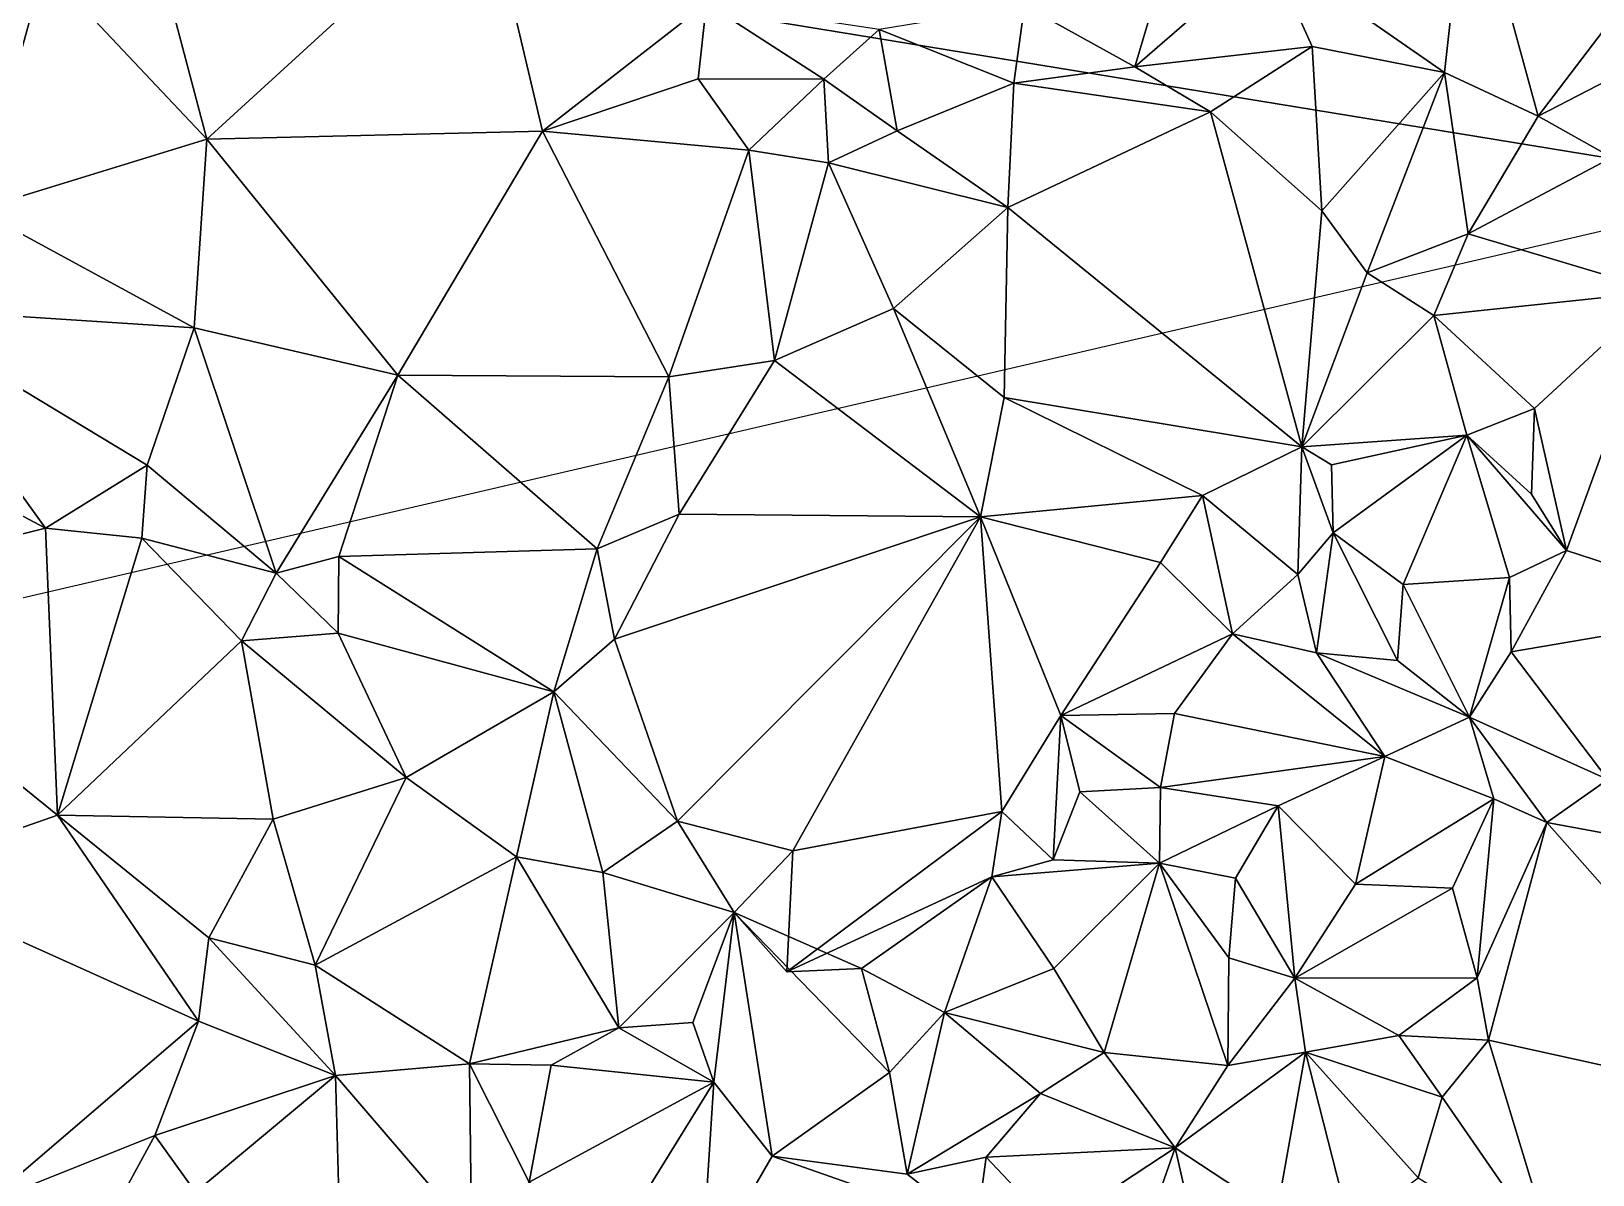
# Model space of a CAD drawing. Header units: metres. Extents: x -113 to 180, y -133 to 86.
# Drawn here: x -62.23 to -55.97, y -92.22 to -87.63 of the extents above; entities that cross this region are included whole.
import ezdxf

# ---------------------------------------------------------------- set-up
doc = ezdxf.new("R2010")
doc.units = ezdxf.units.M
for name, color, linetype, true_color in [('ASFALTO', 7, 'Continuous', 0x4a4b4e), ('EDIFICACION', 7, 'Continuous', 0xd9d4ca), ('TERRENO', 7, 'Continuous', 0x9a9179)]:
    doc.layers.add(name, color=color, linetype=linetype, true_color=true_color)

msp = doc.modelspace()

# ---------------------------------------------------------------- linework, layer by layer
at = {"layer": 'ASFALTO'}
for points in [[(-74.0979, -10.8561, 81.3415), (-53.1404, -66.9089, 80.2157), (-33.6043, -107.7545, 80.5869)], [(-62.5035, -30.9379, 80.492), (-74.0979, -10.8561, 81.3415), (-33.6043, -107.7545, 80.5869)], [(-65.2146, -13.3902, 80.6679), (-63.7816, -19.3873, 80.5999), (-33.6043, -107.7545, 80.5869)], [(-65.2146, -13.3902, 80.6679), (-33.6043, -107.7545, 80.5869), (-44.7201, -63.4721, 79.7034)], [(-63.7816, -19.3873, 80.5999), (-61.1285, -30.5843, 80.3979), (-33.6043, -107.7545, 80.5869)], [(-61.1577, -30.6328, 80.3996), (-62.4595, -30.9562, 80.4889), (-33.6043, -107.7545, 80.5869)], [(-61.154, -30.6316, 80.3994), (-61.1577, -30.6328, 80.3996), (-33.6043, -107.7545, 80.5869)], [(-61.1503, -30.6301, 80.3991), (-61.154, -30.6316, 80.3994), (-33.6043, -107.7545, 80.5869)], [(-61.1469, -30.6283, 80.3989), (-61.1503, -30.6301, 80.3991), (-33.6043, -107.7545, 80.5869)], [(-61.1436, -30.6261, 80.3987), (-61.1469, -30.6283, 80.3989), (-33.6043, -107.7545, 80.5869)], [(-61.1406, -30.6236, 80.3985), (-61.1436, -30.6261, 80.3987), (-33.6043, -107.7545, 80.5869)], [(-61.1378, -30.6209, 80.3984), (-61.1406, -30.6236, 80.3985), (-33.6043, -107.7545, 80.5869)], [(-61.1353, -30.6178, 80.3982), (-61.1378, -30.6209, 80.3984), (-33.6043, -107.7545, 80.5869)], [(-61.1331, -30.6146, 80.3981), (-61.1353, -30.6178, 80.3982), (-33.6043, -107.7545, 80.5869)], [(-61.1312, -30.6111, 80.398), (-61.1331, -30.6146, 80.3981), (-33.6043, -107.7545, 80.5869)], [(-61.1297, -30.6075, 80.3979), (-61.1312, -30.6111, 80.398), (-33.6043, -107.7545, 80.5869)], [(-61.1286, -30.6037, 80.3979), (-61.1297, -30.6075, 80.3979), (-33.6043, -107.7545, 80.5869)], [(-61.1278, -30.5999, 80.3978), (-61.1286, -30.6037, 80.3979), (-33.6043, -107.7545, 80.5869)], [(-61.1285, -30.5843, 80.3979), (-61.1278, -30.5881, 80.3979), (-33.6043, -107.7545, 80.5869)], [(-61.1278, -30.5881, 80.3979), (-61.1274, -30.5921, 80.3978), (-33.6043, -107.7545, 80.5869)], [(-61.1274, -30.596, 80.3978), (-61.1278, -30.5999, 80.3978), (-33.6043, -107.7545, 80.5869)], [(-61.1274, -30.5921, 80.3978), (-61.1274, -30.596, 80.3978), (-33.6043, -107.7545, 80.5869)], [(-62.5013, -30.9412, 80.4919), (-62.5035, -30.9379, 80.492), (-33.6043, -107.7545, 80.5869)], [(-62.4988, -30.9442, 80.4917), (-62.5013, -30.9412, 80.4919), (-33.6043, -107.7545, 80.5869)], [(-62.4961, -30.947, 80.4915), (-62.4988, -30.9442, 80.4917), (-33.6043, -107.7545, 80.5869)], [(-62.493, -30.9495, 80.4913), (-62.4961, -30.947, 80.4915), (-33.6043, -107.7545, 80.5869)], [(-62.4898, -30.9517, 80.491), (-62.493, -30.9495, 80.4913), (-33.6043, -107.7545, 80.5869)], [(-62.4863, -30.9535, 80.4908), (-62.4898, -30.9517, 80.491), (-33.6043, -107.7545, 80.5869)], [(-62.4827, -30.955, 80.4905), (-62.4863, -30.9535, 80.4908), (-33.6043, -107.7545, 80.5869)], [(-62.4789, -30.9562, 80.4902), (-62.4827, -30.955, 80.4905), (-33.6043, -107.7545, 80.5869)], [(-62.4751, -30.9569, 80.49), (-62.4789, -30.9562, 80.4902), (-33.6043, -107.7545, 80.5869)], [(-62.4712, -30.9573, 80.4897), (-62.4751, -30.9569, 80.49), (-33.6043, -107.7545, 80.5869)], [(-62.4673, -30.9573, 80.4894), (-62.4712, -30.9573, 80.4897), (-33.6043, -107.7545, 80.5869)], [(-62.4634, -30.957, 80.4891), (-62.4673, -30.9573, 80.4894), (-33.6043, -107.7545, 80.5869)], [(-62.4595, -30.9562, 80.4889), (-62.4634, -30.957, 80.4891), (-33.6043, -107.7545, 80.5869)], [(-53.1399, -66.9108, 80.2157), (-65.6717, -86.5418, 81.7675), (-55.1858, -88.2589, 81.8466)], [(-65.6717, -86.5418, 81.7675), (-62.8016, -90.0292, 82.0322), (-55.1858, -88.2589, 81.8466)]]:
    msp.add_3dface(points, dxfattribs=at)
at = {"layer": 'EDIFICACION'}
for points in [[(-67.2891, -82.9054, 88.7413), (-73.161, -84.3408, 87.5749), (-59.182, -117.0349, 87.5749)], [(-66.2616, -87.2082, 88.8129), (-67.2891, -82.9054, 88.7413), (-59.182, -117.0349, 87.5749)], [(-59.182, -117.0349, 80.5749), (-73.161, -84.3408, 80.5749), (-73.161, -84.3408, 87.5749)], [(-59.182, -117.0349, 80.5749), (-73.161, -84.3408, 87.5749), (-59.182, -117.0349, 87.5749)], [(-64.7042, -93.7202, 88.868), (-66.2616, -87.2082, 88.8129), (-59.182, -117.0349, 87.5749)]]:
    msp.add_3dface(points, dxfattribs=at)
at = {"layer": 'TERRENO'}
for points in [[(-57.2698, -87.3075, 82.427), (-56.5653, -87.7971, 82.2232), (-56.4705, -86.9442, 82.3228)], [(-56.5653, -87.7971, 82.2232), (-56.1892, -87.9725, 82.098), (-56.4705, -86.9442, 82.3228)], [(-56.4705, -86.9442, 82.3228), (-56.1892, -87.9725, 82.098), (-55.8172, -87.483, 82.2)], [(-60.416, -87.0465, 81.6), (-61.7255, -87.325, 81.4), (-61.5307, -88.0649, 81.6)], [(-60.1835, -88.0331, 81.8), (-60.416, -87.0465, 81.6), (-61.5307, -88.0649, 81.6)], [(-59.5255, -87.5213, 81.8137), (-60.416, -87.0465, 81.6), (-60.1835, -88.0331, 81.8)], [(-58.2498, -87.5303, 82.3144), (-57.807, -87.7749, 82.4126), (-57.6513, -87.2482, 82.3607)], [(-57.807, -87.7749, 82.4126), (-57.2698, -87.3075, 82.427), (-57.6513, -87.2482, 82.3607)], [(-61.5307, -88.0649, 81.6), (-61.7255, -87.325, 81.4), (-62.1815, -87.3739, 81.5759)], [(-57.2698, -87.3075, 82.427), (-57.807, -87.7749, 82.4126), (-57.0963, -87.6931, 82.3571)], [(-56.5653, -87.7971, 82.2232), (-57.2698, -87.3075, 82.427), (-57.0963, -87.6931, 82.3571)], [(-62.1815, -87.3739, 81.5759), (-62.7187, -87.4821, 81.5642), (-62.4532, -88.3487, 81.616)], [(-61.5307, -88.0649, 81.6), (-62.1815, -87.3739, 81.5759), (-62.4532, -88.3487, 81.616)], [(-56.1892, -87.9725, 82.098), (-55.7104, -87.7255, 82.1722), (-55.8172, -87.483, 82.2)], [(-59.5255, -87.5213, 81.8137), (-60.1835, -88.0331, 81.8), (-59.5592, -87.8236, 81.8398)], [(-59.055, -87.8241, 82.0155), (-59.5255, -87.5213, 81.8137), (-59.5592, -87.8236, 81.8398)], [(-59.055, -87.8241, 82.0155), (-58.8331, -87.6248, 82.1299), (-59.5255, -87.5213, 81.8137)], [(-58.2498, -87.5303, 82.3144), (-58.8331, -87.6248, 82.1299), (-58.2929, -87.8403, 82.4072)], [(-58.2498, -87.5303, 82.3144), (-58.2929, -87.8403, 82.4072), (-57.807, -87.7749, 82.4126)], [(-58.8331, -87.6248, 82.1299), (-59.055, -87.8241, 82.0155), (-58.7605, -88.0311, 82.1877)], [(-58.8331, -87.6248, 82.1299), (-58.7605, -88.0311, 82.1877), (-58.2929, -87.8403, 82.4072)], [(-57.0963, -87.6931, 82.3571), (-57.807, -87.7749, 82.4126), (-57.5046, -87.9552, 82.4794)], [(-57.058, -88.3534, 82.4223), (-57.0963, -87.6931, 82.3571), (-57.5046, -87.9552, 82.4794)], [(-56.5653, -87.7971, 82.2232), (-57.0963, -87.6931, 82.3571), (-57.058, -88.3534, 82.4223)], [(-55.7104, -87.7255, 82.1722), (-56.1892, -87.9725, 82.098), (-55.8936, -88.1381, 82.0706)], [(-60.1835, -88.0331, 81.8), (-59.3568, -88.1091, 82), (-59.5592, -87.8236, 81.8398)], [(-59.3568, -88.1091, 82), (-59.055, -87.8241, 82.0155), (-59.5592, -87.8236, 81.8398)], [(-59.0361, -88.1598, 82.1512), (-59.055, -87.8241, 82.0155), (-59.3568, -88.1091, 82)], [(-59.055, -87.8241, 82.0155), (-59.0361, -88.1598, 82.1512), (-58.7605, -88.0311, 82.1877)], [(-57.807, -87.7749, 82.4126), (-58.2929, -87.8403, 82.4072), (-57.5046, -87.9552, 82.4794)], [(-56.8757, -88.6013, 82.3482), (-56.5653, -87.7971, 82.2232), (-57.058, -88.3534, 82.4223)], [(-56.5653, -87.7971, 82.2232), (-56.8757, -88.6013, 82.3482), (-56.4708, -88.4445, 82.1118)], [(-56.1892, -87.9725, 82.098), (-56.5653, -87.7971, 82.2232), (-56.4708, -88.4445, 82.1118)], [(-58.2929, -87.8403, 82.4072), (-58.7605, -88.0311, 82.1877), (-58.3174, -88.3392, 82.4277)], [(-58.2929, -87.8403, 82.4072), (-58.3174, -88.3392, 82.4277), (-57.5046, -87.9552, 82.4794)], [(-58.3174, -88.3392, 82.4277), (-57.1377, -89.2991, 82.5187), (-57.5046, -87.9552, 82.4794)], [(-57.1377, -89.2991, 82.5187), (-57.058, -88.3534, 82.4223), (-57.5046, -87.9552, 82.4794)], [(-55.8936, -88.1381, 82.0706), (-56.1892, -87.9725, 82.098), (-56.4708, -88.4445, 82.1118)], [(-61.5307, -88.0649, 81.6), (-62.4532, -88.3487, 81.616), (-61.5818, -88.8226, 81.8)], [(-60.7641, -89.0124, 82), (-61.5307, -88.0649, 81.6), (-61.5818, -88.8226, 81.8)], [(-60.1835, -88.0331, 81.8), (-61.5307, -88.0649, 81.6), (-60.7641, -89.0124, 82)], [(-59.6767, -89.0195, 82.2), (-60.1835, -88.0331, 81.8), (-60.7641, -89.0124, 82)], [(-59.3568, -88.1091, 82), (-60.1835, -88.0331, 81.8), (-59.6767, -89.0195, 82.2)], [(-58.7605, -88.0311, 82.1877), (-59.0361, -88.1598, 82.1512), (-58.3174, -88.3392, 82.4277)], [(-59.253, -88.9534, 82.2605), (-59.3568, -88.1091, 82), (-59.6767, -89.0195, 82.2)], [(-59.0361, -88.1598, 82.1512), (-59.3568, -88.1091, 82), (-59.253, -88.9534, 82.2605)], [(-55.6973, -88.6762, 82), (-55.8936, -88.1381, 82.0706), (-56.4708, -88.4445, 82.1118)], [(-58.7752, -88.7452, 82.3259), (-59.0361, -88.1598, 82.1512), (-59.253, -88.9534, 82.2605)], [(-59.0361, -88.1598, 82.1512), (-58.7752, -88.7452, 82.3259), (-58.3174, -88.3392, 82.4277)], [(-62.4532, -88.3487, 81.616), (-62.8153, -88.7424, 81.9229), (-61.5818, -88.8226, 81.8)], [(-58.3174, -88.3392, 82.4277), (-58.7752, -88.7452, 82.3259), (-58.3321, -89.1021, 82.6)], [(-57.1377, -89.2991, 82.5187), (-58.3174, -88.3392, 82.4277), (-58.3321, -89.1021, 82.6)], [(-57.1377, -89.2991, 82.5187), (-56.8757, -88.6013, 82.3482), (-57.058, -88.3534, 82.4223)], [(-56.8757, -88.6013, 82.3482), (-56.6083, -88.7728, 82.2), (-56.4708, -88.4445, 82.1118)], [(-56.6083, -88.7728, 82.2), (-55.6973, -88.6762, 82), (-56.4708, -88.4445, 82.1118)], [(-56.8757, -88.6013, 82.3482), (-57.1377, -89.2991, 82.5187), (-56.6083, -88.7728, 82.2)], [(-56.204, -89.1456, 81.9733), (-55.6973, -88.6762, 82), (-56.6083, -88.7728, 82.2)], [(-55.6973, -88.6762, 82), (-56.204, -89.1456, 81.9733), (-56.0762, -89.716, 81.8)], [(-55.6973, -88.6762, 82), (-56.0762, -89.716, 81.8), (-55.3325, -89.9578, 81.6)], [(-62.8153, -88.7424, 81.9229), (-63.2283, -89.0697, 81.9648), (-62.1778, -89.6257, 82)], [(-62.8153, -88.7424, 81.9229), (-61.7693, -89.3734, 81.9176), (-61.5818, -88.8226, 81.8)], [(-61.7693, -89.3734, 81.9176), (-62.8153, -88.7424, 81.9229), (-62.1778, -89.6257, 82)], [(-58.4273, -89.5809, 82.7393), (-58.7752, -88.7452, 82.3259), (-59.253, -88.9534, 82.2605)], [(-58.3321, -89.1021, 82.6), (-58.7752, -88.7452, 82.3259), (-58.4273, -89.5809, 82.7393)], [(-61.7693, -89.3734, 81.9176), (-61.2526, -89.807, 82.1626), (-61.5818, -88.8226, 81.8)], [(-61.2526, -89.807, 82.1626), (-60.7641, -89.0124, 82), (-61.5818, -88.8226, 81.8)], [(-57.1377, -89.2991, 82.5187), (-56.4759, -89.2526, 82.105), (-56.6083, -88.7728, 82.2)], [(-56.4759, -89.2526, 82.105), (-56.204, -89.1456, 81.9733), (-56.6083, -88.7728, 82.2)], [(-59.253, -88.9534, 82.2605), (-59.6767, -89.0195, 82.2), (-59.6363, -89.5694, 82.4)], [(-58.4273, -89.5809, 82.7393), (-59.253, -88.9534, 82.2605), (-59.6363, -89.5694, 82.4)], [(-61.2526, -89.807, 82.1626), (-61.0003, -89.7399, 82.2), (-60.7641, -89.0124, 82)], [(-61.0003, -89.7399, 82.2), (-59.9642, -89.7095, 82.3646), (-60.7641, -89.0124, 82)], [(-59.9642, -89.7095, 82.3646), (-59.6767, -89.0195, 82.2), (-60.7641, -89.0124, 82)], [(-63.2283, -89.0697, 81.9648), (-63.2264, -89.8896, 81.9633), (-62.1778, -89.6257, 82)], [(-59.6767, -89.0195, 82.2), (-59.9642, -89.7095, 82.3646), (-59.6363, -89.5694, 82.4)], [(-57.5356, -89.4948, 82.6182), (-58.3321, -89.1021, 82.6), (-58.4273, -89.5809, 82.7393)], [(-57.5356, -89.4948, 82.6182), (-57.1377, -89.2991, 82.5187), (-58.3321, -89.1021, 82.6)], [(-56.4759, -89.2526, 82.105), (-56.2157, -89.4901, 81.9401), (-56.204, -89.1456, 81.9733)], [(-56.204, -89.1456, 81.9733), (-56.2157, -89.4901, 81.9401), (-56.0762, -89.716, 81.8)], [(-57.1377, -89.2991, 82.5187), (-57.0191, -89.3723, 82.4563), (-56.4759, -89.2526, 82.105)], [(-56.4759, -89.2526, 82.105), (-57.0191, -89.3723, 82.4563), (-57.0114, -89.6443, 82.3677)], [(-56.4759, -89.2526, 82.105), (-57.0114, -89.6443, 82.3677), (-56.7315, -89.8521, 82.2311)], [(-56.4759, -89.2526, 82.105), (-56.7315, -89.8521, 82.2311), (-56.304, -89.8235, 81.9402)], [(-56.0762, -89.716, 81.8), (-56.4759, -89.2526, 82.105), (-56.304, -89.8235, 81.9402)], [(-56.2157, -89.4901, 81.9401), (-56.4759, -89.2526, 82.105), (-56.0762, -89.716, 81.8)], [(-57.1377, -89.2991, 82.5187), (-57.5356, -89.4948, 82.6182), (-57.1532, -89.8117, 82.4)], [(-57.0114, -89.6443, 82.3677), (-57.1377, -89.2991, 82.5187), (-57.1532, -89.8117, 82.4)], [(-57.0191, -89.3723, 82.4563), (-57.1377, -89.2991, 82.5187), (-57.0114, -89.6443, 82.3677)], [(-61.7919, -89.6658, 82.0207), (-61.7693, -89.3734, 81.9176), (-62.1778, -89.6257, 82)], [(-61.7919, -89.6658, 82.0207), (-61.2526, -89.807, 82.1626), (-61.7693, -89.3734, 81.9176)], [(-57.5356, -89.4948, 82.6182), (-58.4273, -89.5809, 82.7393), (-57.705, -89.7633, 82.7052)], [(-57.4163, -90.0502, 82.4869), (-57.5356, -89.4948, 82.6182), (-57.705, -89.7633, 82.7052)], [(-57.1532, -89.8117, 82.4), (-57.5356, -89.4948, 82.6182), (-57.4163, -90.0502, 82.4869)], [(-59.6363, -89.5694, 82.4), (-59.9642, -89.7095, 82.3646), (-59.8957, -90.0717, 82.5688)], [(-58.4273, -89.5809, 82.7393), (-59.6363, -89.5694, 82.4), (-59.8957, -90.0717, 82.5688)], [(-62.1778, -89.6257, 82), (-63.2264, -89.8896, 81.9633), (-62.1293, -90.7776, 82.2)], [(-61.7919, -89.6658, 82.0207), (-62.1778, -89.6257, 82), (-62.1293, -90.7776, 82.2)], [(-59.6428, -90.8016, 82.5478), (-58.4273, -89.5809, 82.7393), (-59.8957, -90.0717, 82.5688)], [(-58.4273, -89.5809, 82.7393), (-59.6428, -90.8016, 82.5478), (-59.18, -90.9202, 82.4034)], [(-58.3415, -90.7631, 82.5254), (-58.4273, -89.5809, 82.7393), (-59.18, -90.9202, 82.4034)], [(-58.4273, -89.5809, 82.7393), (-58.1041, -90.3783, 82.7216), (-57.705, -89.7633, 82.7052)], [(-58.4273, -89.5809, 82.7393), (-58.3415, -90.7631, 82.5254), (-58.1041, -90.3783, 82.7216)], [(-61.392, -90.0785, 82.2166), (-61.7919, -89.6658, 82.0207), (-62.1293, -90.7776, 82.2)], [(-61.2526, -89.807, 82.1626), (-61.7919, -89.6658, 82.0207), (-61.392, -90.0785, 82.2166)], [(-57.0114, -89.6443, 82.3677), (-57.1532, -89.8117, 82.4), (-57.0787, -90.1263, 82.2987)], [(-56.7542, -90.1572, 82.1027), (-57.0114, -89.6443, 82.3677), (-57.0787, -90.1263, 82.2987)], [(-57.0114, -89.6443, 82.3677), (-56.7542, -90.1572, 82.1027), (-56.7315, -89.8521, 82.2311)], [(-61.0003, -89.7399, 82.2), (-61.2526, -89.807, 82.1626), (-61.0039, -90.0474, 82.2497)], [(-60.1384, -90.2831, 82.5904), (-61.0003, -89.7399, 82.2), (-61.0039, -90.0474, 82.2497)], [(-61.0003, -89.7399, 82.2), (-60.1384, -90.2831, 82.5904), (-59.9642, -89.7095, 82.3646)], [(-59.9642, -89.7095, 82.3646), (-60.1384, -90.2831, 82.5904), (-59.8957, -90.0717, 82.5688)], [(-58.1041, -90.3783, 82.7216), (-57.4163, -90.0502, 82.4869), (-57.705, -89.7633, 82.7052)], [(-56.2984, -90.1223, 81.908), (-56.0762, -89.716, 81.8), (-56.304, -89.8235, 81.9402)], [(-56.0762, -89.716, 81.8), (-56.2984, -90.1223, 81.908), (-55.3325, -89.9578, 81.6)], [(-61.2526, -89.807, 82.1626), (-61.392, -90.0785, 82.2166), (-61.0039, -90.0474, 82.2497)], [(-57.1532, -89.8117, 82.4), (-57.4163, -90.0502, 82.4869), (-57.0787, -90.1263, 82.2987)], [(-56.7315, -89.8521, 82.2311), (-56.4656, -90.3848, 81.8788), (-56.304, -89.8235, 81.9402)], [(-56.4656, -90.3848, 81.8788), (-56.2984, -90.1223, 81.908), (-56.304, -89.8235, 81.9402)], [(-63.2264, -89.8896, 81.9633), (-62.8434, -91.0285, 82), (-62.1293, -90.7776, 82.2)], [(-56.7542, -90.1572, 82.1027), (-56.4656, -90.3848, 81.8788), (-56.7315, -89.8521, 82.2311)], [(-56.2984, -90.1223, 81.908), (-55.9095, -90.6346, 81.5055), (-55.3325, -89.9578, 81.6)], [(-61.2647, -90.7943, 82.4037), (-61.392, -90.0785, 82.2166), (-62.1293, -90.7776, 82.2)], [(-61.392, -90.0785, 82.2166), (-60.7306, -90.6262, 82.4), (-61.0039, -90.0474, 82.2497)], [(-61.2647, -90.7943, 82.4037), (-60.7306, -90.6262, 82.4), (-61.392, -90.0785, 82.2166)], [(-60.7306, -90.6262, 82.4), (-60.1384, -90.2831, 82.5904), (-61.0039, -90.0474, 82.2497)], [(-60.1384, -90.2831, 82.5904), (-59.6428, -90.8016, 82.5478), (-59.8957, -90.0717, 82.5688)], [(-57.4163, -90.0502, 82.4869), (-58.1041, -90.3783, 82.7216), (-57.648, -90.3692, 82.5167)], [(-56.8048, -90.5423, 82.0076), (-57.4163, -90.0502, 82.4869), (-57.648, -90.3692, 82.5167)], [(-57.4163, -90.0502, 82.4869), (-56.8048, -90.5423, 82.0076), (-57.0787, -90.1263, 82.2987)], [(-56.8048, -90.5423, 82.0076), (-56.4656, -90.3848, 81.8788), (-57.0787, -90.1263, 82.2987)], [(-56.4656, -90.3848, 81.8788), (-56.7542, -90.1572, 82.1027), (-57.0787, -90.1263, 82.2987)], [(-56.2984, -90.1223, 81.908), (-56.4656, -90.3848, 81.8788), (-55.9095, -90.6346, 81.5055)], [(-60.1384, -90.2831, 82.5904), (-60.7306, -90.6262, 82.4), (-60.2888, -90.9455, 82.4993)], [(-59.942, -91.0079, 82.5381), (-60.1384, -90.2831, 82.5904), (-60.2888, -90.9455, 82.4993)], [(-60.1384, -90.2831, 82.5904), (-59.942, -91.0079, 82.5381), (-59.6428, -90.8016, 82.5478)], [(-58.3415, -90.7631, 82.5254), (-58.1349, -90.9575, 82.4), (-58.1041, -90.3783, 82.7216)], [(-58.1041, -90.3783, 82.7216), (-58.1349, -90.9575, 82.4), (-58.0279, -90.6836, 82.5261)], [(-58.1041, -90.3783, 82.7216), (-57.7044, -90.667, 82.4367), (-57.648, -90.3692, 82.5167)], [(-57.7044, -90.667, 82.4367), (-58.1041, -90.3783, 82.7216), (-58.0279, -90.6836, 82.5261)], [(-57.7044, -90.667, 82.4367), (-56.8048, -90.5423, 82.0076), (-57.648, -90.3692, 82.5167)], [(-56.3668, -90.7119, 81.8159), (-56.4656, -90.3848, 81.8788), (-56.8048, -90.5423, 82.0076)], [(-56.4656, -90.3848, 81.8788), (-56.3668, -90.7119, 81.8159), (-56.1555, -90.8072, 81.6)], [(-56.4656, -90.3848, 81.8788), (-56.1555, -90.8072, 81.6), (-55.9095, -90.6346, 81.5055)], [(-56.8048, -90.5423, 82.0076), (-57.7044, -90.667, 82.4367), (-57.2323, -90.7406, 82.2004)], [(-56.9229, -91.0545, 82.0091), (-56.8048, -90.5423, 82.0076), (-57.2323, -90.7406, 82.2004)], [(-56.3668, -90.7119, 81.8159), (-56.8048, -90.5423, 82.0076), (-56.9229, -91.0545, 82.0091)], [(-60.7306, -90.6262, 82.4), (-61.2647, -90.7943, 82.4037), (-61.0953, -91.379, 82.4121)], [(-60.2888, -90.9455, 82.4993), (-60.7306, -90.6262, 82.4), (-61.0953, -91.379, 82.4121)], [(-55.9095, -90.6346, 81.5055), (-56.1555, -90.8072, 81.6), (-54.9688, -91.0266, 81.4)], [(-58.1349, -90.9575, 82.4), (-57.7085, -90.9697, 82.227), (-58.0279, -90.6836, 82.5261)], [(-57.7085, -90.9697, 82.227), (-57.7044, -90.667, 82.4367), (-58.0279, -90.6836, 82.5261)], [(-57.7044, -90.667, 82.4367), (-57.7085, -90.9697, 82.227), (-57.2323, -90.7406, 82.2004)], [(-58.3415, -90.7631, 82.5254), (-59.2033, -91.4061, 82.3661), (-58.3816, -91.0257, 82.3693)], [(-59.2033, -91.4061, 82.3661), (-58.3415, -90.7631, 82.5254), (-59.18, -90.9202, 82.4034)], [(-58.1349, -90.9575, 82.4), (-58.3415, -90.7631, 82.5254), (-58.3816, -91.0257, 82.3693)], [(-57.7085, -90.9697, 82.227), (-57.404, -91.0306, 82.0776), (-57.2323, -90.7406, 82.2004)], [(-57.404, -91.0306, 82.0776), (-57.1657, -91.4319, 81.7661), (-57.2323, -90.7406, 82.2004)], [(-57.1657, -91.4319, 81.7661), (-56.9229, -91.0545, 82.0091), (-57.2323, -90.7406, 82.2004)], [(-56.533, -91.07, 81.6661), (-56.3668, -90.7119, 81.8159), (-56.9229, -91.0545, 82.0091)], [(-56.3668, -90.7119, 81.8159), (-56.533, -91.07, 81.6661), (-56.4345, -91.4308, 81.4569)], [(-56.1555, -90.8072, 81.6), (-56.3668, -90.7119, 81.8159), (-56.4345, -91.4308, 81.4569)], [(-62.8434, -91.0285, 82), (-61.5645, -91.6039, 82.2917), (-62.1293, -90.7776, 82.2)], [(-61.5224, -91.2704, 82.3539), (-61.2647, -90.7943, 82.4037), (-62.1293, -90.7776, 82.2)], [(-61.5645, -91.6039, 82.2917), (-61.5224, -91.2704, 82.3539), (-62.1293, -90.7776, 82.2)], [(-61.2647, -90.7943, 82.4037), (-61.5224, -91.2704, 82.3539), (-61.0953, -91.379, 82.4121)], [(-59.942, -91.0079, 82.5381), (-59.4145, -91.1689, 82.3149), (-59.6428, -90.8016, 82.5478)], [(-59.6428, -90.8016, 82.5478), (-59.4145, -91.1689, 82.3149), (-59.18, -90.9202, 82.4034)], [(-56.3889, -91.6803, 81.4), (-56.1555, -90.8072, 81.6), (-56.4345, -91.4308, 81.4569)], [(-56.1555, -90.8072, 81.6), (-56.3889, -91.6803, 81.4), (-55.14, -91.9564, 81.2)], [(-56.1555, -90.8072, 81.6), (-55.14, -91.9564, 81.2), (-54.9688, -91.0266, 81.4)], [(-60.4764, -91.7761, 82.5297), (-60.2888, -90.9455, 82.4993), (-61.0953, -91.379, 82.4121)], [(-60.4764, -91.7761, 82.5297), (-59.8771, -91.6308, 82.5191), (-60.2888, -90.9455, 82.4993)], [(-59.8771, -91.6308, 82.5191), (-59.942, -91.0079, 82.5381), (-60.2888, -90.9455, 82.4993)], [(-59.4145, -91.1689, 82.3149), (-59.2033, -91.4061, 82.3661), (-59.18, -90.9202, 82.4034)], [(-57.7085, -90.9697, 82.227), (-58.1349, -90.9575, 82.4), (-58.3816, -91.0257, 82.3693)], [(-59.8771, -91.6308, 82.5191), (-59.4145, -91.1689, 82.3149), (-59.942, -91.0079, 82.5381)], [(-58.133, -91.3933, 82.1305), (-57.7085, -90.9697, 82.227), (-58.3816, -91.0257, 82.3693)], [(-57.9305, -91.7307, 81.869), (-57.7085, -90.9697, 82.227), (-58.133, -91.3933, 82.1305)], [(-57.7085, -90.9697, 82.227), (-57.9305, -91.7307, 81.869), (-57.4352, -91.7829, 81.6112)], [(-57.404, -91.0306, 82.0776), (-57.7085, -90.9697, 82.227), (-57.4311, -91.3504, 81.9036)], [(-57.7085, -90.9697, 82.227), (-57.4352, -91.7829, 81.6112), (-57.4311, -91.3504, 81.9036)], [(-62.4153, -92.3331, 81.8248), (-61.5645, -91.6039, 82.2917), (-62.8434, -91.0285, 82)], [(-59.2033, -91.4061, 82.3661), (-58.9038, -91.393, 82.1985), (-58.3816, -91.0257, 82.3693)], [(-58.9038, -91.393, 82.1985), (-58.5713, -91.5694, 82.0786), (-58.3816, -91.0257, 82.3693)], [(-58.5713, -91.5694, 82.0786), (-58.133, -91.3933, 82.1305), (-58.3816, -91.0257, 82.3693)], [(-57.1657, -91.4319, 81.7661), (-57.404, -91.0306, 82.0776), (-57.4311, -91.3504, 81.9036)], [(-57.1657, -91.4319, 81.7661), (-56.533, -91.07, 81.6661), (-56.9229, -91.0545, 82.0091)], [(-56.533, -91.07, 81.6661), (-57.1657, -91.4319, 81.7661), (-56.4345, -91.4308, 81.4569)], [(-59.4145, -91.1689, 82.3149), (-59.8771, -91.6308, 82.5191), (-59.5809, -91.6102, 82.4)], [(-59.4959, -91.849, 82.2), (-59.4145, -91.1689, 82.3149), (-59.5809, -91.6102, 82.4)], [(-59.4145, -91.1689, 82.3149), (-59.4959, -91.849, 82.2), (-59.2629, -92.1463, 81.9024)], [(-58.7913, -91.8107, 82), (-59.4145, -91.1689, 82.3149), (-59.2629, -92.1463, 81.9024)], [(-59.4145, -91.1689, 82.3149), (-58.7913, -91.8107, 82), (-58.9038, -91.393, 82.1985)], [(-59.2033, -91.4061, 82.3661), (-59.4145, -91.1689, 82.3149), (-58.9038, -91.393, 82.1985)], [(-61.5645, -91.6039, 82.2917), (-61.0138, -91.8227, 82.2), (-61.5224, -91.2704, 82.3539)], [(-61.5224, -91.2704, 82.3539), (-61.0138, -91.8227, 82.2), (-61.0953, -91.379, 82.4121)], [(-61.0138, -91.8227, 82.2), (-60.4764, -91.7761, 82.5297), (-61.0953, -91.379, 82.4121)], [(-58.7913, -91.8107, 82), (-58.5713, -91.5694, 82.0786), (-58.9038, -91.393, 82.1985)], [(-58.5713, -91.5694, 82.0786), (-57.9305, -91.7307, 81.869), (-58.133, -91.3933, 82.1305)], [(-57.4352, -91.7829, 81.6112), (-57.1657, -91.4319, 81.7661), (-57.4311, -91.3504, 81.9036)], [(-57.1233, -91.7286, 81.5875), (-57.1657, -91.4319, 81.7661), (-57.4352, -91.7829, 81.6112)], [(-57.1657, -91.4319, 81.7661), (-56.7481, -91.662, 81.5517), (-56.4345, -91.4308, 81.4569)], [(-57.1657, -91.4319, 81.7661), (-57.1233, -91.7286, 81.5875), (-56.7481, -91.662, 81.5517)], [(-56.7481, -91.662, 81.5517), (-56.3889, -91.6803, 81.4), (-56.4345, -91.4308, 81.4569)], [(-58.7211, -92.218, 81.8209), (-58.5713, -91.5694, 82.0786), (-58.7913, -91.8107, 82)], [(-58.5713, -91.5694, 82.0786), (-58.7211, -92.218, 81.8209), (-58.1856, -91.895, 81.8257)], [(-57.9305, -91.7307, 81.869), (-58.5713, -91.5694, 82.0786), (-58.1856, -91.895, 81.8257)], [(-61.5645, -91.6039, 82.2917), (-62.4153, -92.3331, 81.8248), (-61.7395, -92.0628, 82)], [(-61.0138, -91.8227, 82.2), (-61.5645, -91.6039, 82.2917), (-61.7395, -92.0628, 82)], [(-59.8771, -91.6308, 82.5191), (-60.4764, -91.7761, 82.5297), (-60.1491, -91.7803, 82.513)], [(-59.4959, -91.849, 82.2), (-59.8771, -91.6308, 82.5191), (-60.1491, -91.7803, 82.513)], [(-59.8771, -91.6308, 82.5191), (-59.4959, -91.849, 82.2), (-59.5809, -91.6102, 82.4)], [(-56.7481, -91.662, 81.5517), (-57.1233, -91.7286, 81.5875), (-56.5753, -91.9097, 81.4934)], [(-56.3889, -91.6803, 81.4), (-56.7481, -91.662, 81.5517), (-56.5753, -91.9097, 81.4934)], [(-56.1196, -92.5676, 81.0665), (-56.3889, -91.6803, 81.4), (-56.5753, -91.9097, 81.4934)], [(-56.3889, -91.6803, 81.4), (-56.1196, -92.5676, 81.0665), (-55.14, -91.9564, 81.2)], [(-57.6459, -92.1129, 81.6), (-57.9305, -91.7307, 81.869), (-58.1856, -91.895, 81.8257)], [(-57.9305, -91.7307, 81.869), (-57.6459, -92.1129, 81.6), (-57.4352, -91.7829, 81.6112)], [(-57.1233, -91.7286, 81.5875), (-57.6459, -92.1129, 81.6), (-57.2389, -92.3797, 81.3741)], [(-57.6459, -92.1129, 81.6), (-57.1233, -91.7286, 81.5875), (-57.4352, -91.7829, 81.6112)], [(-57.1233, -91.7286, 81.5875), (-57.2389, -92.3797, 81.3741), (-56.9421, -92.4371, 81.3831)], [(-57.1233, -91.7286, 81.5875), (-56.6707, -92.2333, 81.4093), (-56.5753, -91.9097, 81.4934)], [(-56.6707, -92.2333, 81.4093), (-57.1233, -91.7286, 81.5875), (-56.9421, -92.4371, 81.3831)], [(-61.5759, -92.2911, 81.8566), (-61.0138, -91.8227, 82.2), (-61.7395, -92.0628, 82)], [(-61.0138, -91.8227, 82.2), (-61.5759, -92.2911, 81.8566), (-60.9977, -92.4008, 81.8)], [(-60.4691, -92.4579, 81.7634), (-60.4764, -91.7761, 82.5297), (-61.0138, -91.8227, 82.2)], [(-60.4691, -92.4579, 81.7634), (-61.0138, -91.8227, 82.2), (-60.9977, -92.4008, 81.8)], [(-60.4764, -91.7761, 82.5297), (-60.2369, -92.251, 82), (-60.1491, -91.7803, 82.513)], [(-60.4764, -91.7761, 82.5297), (-60.4691, -92.4579, 81.7634), (-60.2369, -92.251, 82)], [(-60.2369, -92.251, 82), (-59.4959, -91.849, 82.2), (-60.1491, -91.7803, 82.513)], [(-58.7211, -92.218, 81.8209), (-58.7913, -91.8107, 82), (-59.2629, -92.1463, 81.9024)], [(-59.4959, -91.849, 82.2), (-60.2369, -92.251, 82), (-59.8829, -92.4746, 81.7782)], [(-59.5473, -92.6384, 81.6509), (-59.4959, -91.849, 82.2), (-59.8829, -92.4746, 81.7782)], [(-59.4959, -91.849, 82.2), (-59.5473, -92.6384, 81.6509), (-59.2629, -92.1463, 81.9024)], [(-58.7211, -92.218, 81.8209), (-58.4037, -92.1505, 81.7656), (-58.1856, -91.895, 81.8257)], [(-58.4037, -92.1505, 81.7656), (-57.6459, -92.1129, 81.6), (-58.1856, -91.895, 81.8257)], [(-56.6707, -92.2333, 81.4093), (-56.1196, -92.5676, 81.0665), (-56.5753, -91.9097, 81.4934)], [(-56.1196, -92.5676, 81.0665), (-54.6418, -93.0498, 81), (-55.14, -91.9564, 81.2)], [(-62.4153, -92.3331, 81.8248), (-62.0862, -92.7011, 81.7653), (-61.7395, -92.0628, 82)], [(-62.0862, -92.7011, 81.7653), (-61.5759, -92.2911, 81.8566), (-61.7395, -92.0628, 82)], [(-59.5473, -92.6384, 81.6509), (-58.4427, -92.4342, 81.6289), (-59.2629, -92.1463, 81.9024)], [(-58.4427, -92.4342, 81.6289), (-58.7211, -92.218, 81.8209), (-59.2629, -92.1463, 81.9024)], [(-57.6459, -92.1129, 81.6), (-58.4037, -92.1505, 81.7656), (-58.1359, -92.4347, 81.5746)], [(-57.8583, -92.7182, 81.4539), (-57.6459, -92.1129, 81.6), (-58.1359, -92.4347, 81.5746)], [(-57.6459, -92.1129, 81.6), (-57.8583, -92.7182, 81.4539), (-57.5144, -92.6911, 81.4)], [(-57.2389, -92.3797, 81.3741), (-57.6459, -92.1129, 81.6), (-57.5144, -92.6911, 81.4)], [(-58.7211, -92.218, 81.8209), (-58.4427, -92.4342, 81.6289), (-58.4037, -92.1505, 81.7656)], [(-58.4037, -92.1505, 81.7656), (-58.4427, -92.4342, 81.6289), (-58.1359, -92.4347, 81.5746)]]:
    msp.add_3dface(points, dxfattribs=at)

doc.saveas('drawing.dxf')
